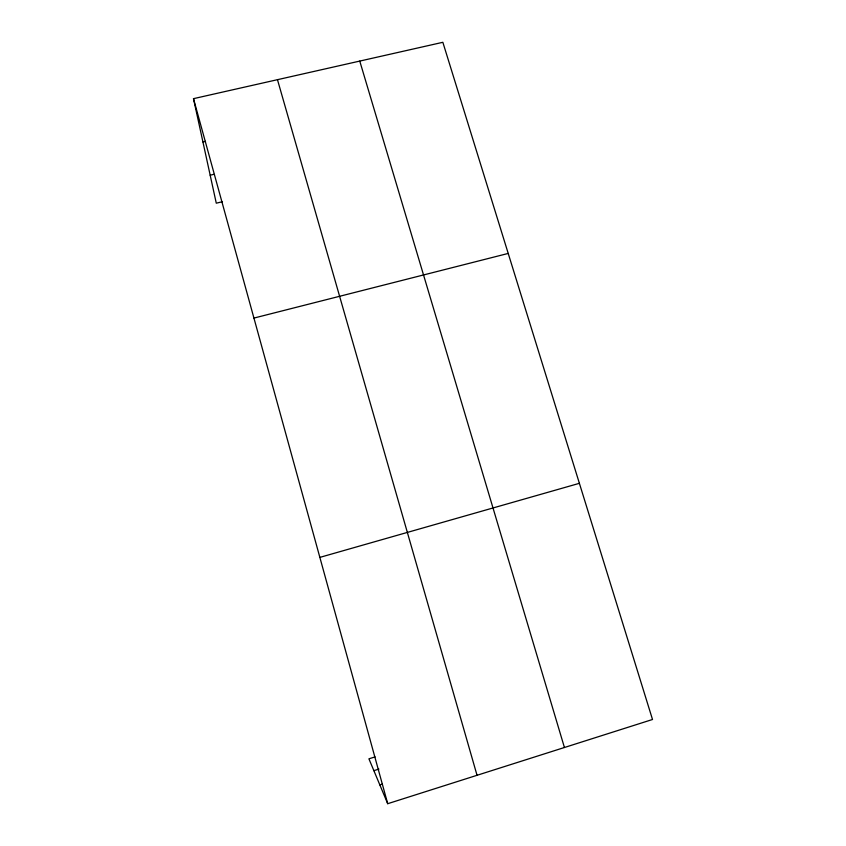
<?xml version="1.0" encoding="UTF-8"?>
<svg xmlns="http://www.w3.org/2000/svg" width="846" height="846" viewBox="0 0 846 846"><rect width="100%" height="100%" fill="white"/><g stroke="black" fill="none" stroke-linecap="round" stroke-linejoin="round"><path stroke-width="1.27" d="M375.074 756.895L368.919 758.82L387.711 803.7L652.509 719.491L442.849 42.3L193.491 98.665L216.28 203.188L222.466 201.708M379.843 784.908L382.318 784.126M373.879 770.674L378.913 769.088M319.862 557.387L579.383 483.32M253.937 318.075L508.213 253.43M210.178 175.207L213.943 174.318M202.934 141.959L205.504 141.356M359.762 61.081L564.43 747.504M277.467 79.683L477.038 775.296M193.491 98.665L387.711 803.7"/></g></svg>
